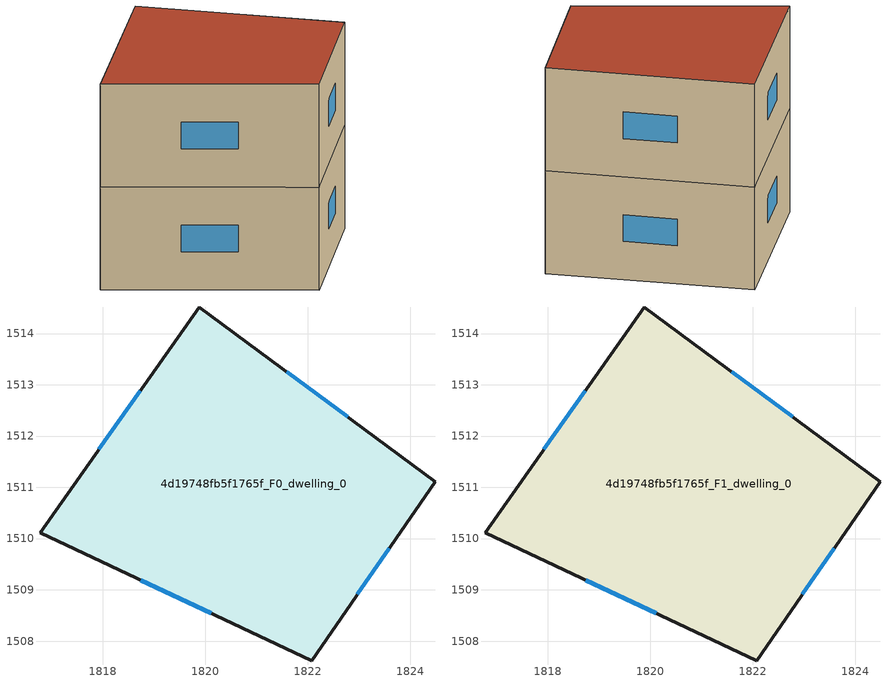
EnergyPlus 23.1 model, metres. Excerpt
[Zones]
4d19748fb5f1765f_F0_dwelling_0
 floor ground (EU_floor_Construction): 1824.48,1511.11 1822.08,1507.61 1816.78,1510.12 1819.88,1514.52 z0
 wall outside (EU_wall_Construction): 1819.88,1514.52 1816.78,1510.12 1822.08,1507.61 1824.48,1511.11 1819.88,1514.52 z0:3
 window (EU_Window_Construction): 1818.73,1512.89 1817.93,1511.75 / 1822.78,1512.37 1821.59,1513.26 / 1822.97,1508.91 1823.59,1509.82 / 1818.74,1509.19 1820.11,1508.54 z1.11:1.89
4d19748fb5f1765f_F1_dwelling_0
 floor to 4d19748fb5f1765f_F0_dwelling_0 (EU_floor_Construction): 1824.48,1511.11 1822.08,1507.61 1816.78,1510.12 1819.88,1514.52 z3
 wall outside (EU_wall_Construction): 1819.88,1514.52 1816.78,1510.12 1822.08,1507.61 1824.48,1511.11 1819.88,1514.52 z3:6
 window (EU_Window_Construction): 1818.73,1512.89 1817.93,1511.75 / 1822.78,1512.37 1821.59,1513.26 / 1822.97,1508.91 1823.59,1509.82 / 1818.74,1509.19 1820.11,1508.54 z4.11:4.89
 roof outside (EU_roof_Construction): 1822.08,1507.61 1824.48,1511.11 1819.88,1514.52 1816.78,1510.12 z6
[Building]
EU S2 Campaign: North Axis=0; Terrain=City; Solar Distribution=FullExterior
[Site:Location]
Lyon-Bron: Latitude=45.75; Longitude=5; Time Zone=1; Elevation=198
[SizingPeriod:WeatherFileDays]
AnnualSizingPeriod: Begin Month=1; Begin Day of Month=1; End Month=12; End Day of Month=31; Day of Week for Start Day=Monday; Use Weather File Daylight Saving Period=No; Use Weather File Rain and Snow Indicators=No
[MATERIAL]
EU_InternalMass_Material: Roughness=MediumRough; Thickness=0.1; Conductivity=1; Density=1800; Specific Heat=900; Thermal Absorptance=0.9; Solar Absorptance=0.7; Visible Absorptance=0.7
[MATERIAL:NOMASS] Roughness=MediumRough; Thermal Absorptance=0.9; Solar Absorptance=0.7; Visible Absorptance=0.7
Name | Thermal Resistance
EU_wall_NoMass | 0.745955
EU_roof_NoMass | 1.03814
EU_floor_NoMass | 0.531915
[WINDOWMATERIAL:SIMPLEGLAZINGSYSTEM]
EU_Window_SimpleGlazing: UFactor=3.88; Solar Heat Gain Coefficient=0.83; Visible Transmittance=0.83
[CONSTRUCTION]
EU_wall_Construction: EU_wall_NoMass
EU_roof_Construction: EU_roof_NoMass
EU_floor_Construction: EU_floor_NoMass
EU_Window_Construction: EU_Window_SimpleGlazing
EU_InternalMass_Construction: EU_InternalMass_Material
[ZONE] Type=1; Multiplier=1; Ceiling Height=autocalculate; Floor Area=autocalculate; Part of Total Floor Area=Yes
Name | Volume
4d19748fb5f1765f_F0_dwelling_0 | 83.0977
4d19748fb5f1765f_F1_dwelling_0 | 83.0984
[INTERNALMASS] Construction=EU_InternalMass_Construction; Surface Area=27.6993
Name | Zone or ZoneList
4d19748fb5f1765f_F0_dwelling_0_EU_InternalMass | 4d19748fb5f1765f_F0_dwelling_0
4d19748fb5f1765f_F1_dwelling_0_EU_InternalMass | 4d19748fb5f1765f_F1_dwelling_0
[OTHEREQUIPMENT] Fuel Type=Electricity; Design Level Calculation Method=Watts/Area; Power per Zone Floor Area=1; Fraction Latent=0; Fraction Radiant=0; Fraction Lost=0; Carbon Dioxide Generation Rate=0; EndUse Subcategory=EU_Step8_InternalGains
Name | Zone or ZoneList or Space or SpaceList | Schedule
EU_Step8_InternalGain_4d19748fb5f1765f_F0_dwelling_0_f000 | 4d19748fb5f1765f_F0_dwelling_0 | EU_Step8_GainSchedule_4d19748fb5f1765f_F0_dwelling_0_f000
EU_Step8_InternalGain_4d19748fb5f1765f_F1_dwelling_0_f000 | 4d19748fb5f1765f_F1_dwelling_0 | EU_Step8_GainSchedule_4d19748fb5f1765f_F1_dwelling_0_f000
[ZONEVENTILATION:DESIGNFLOWRATE] Schedule=EU_AlwaysOn; Design Flow Rate Calculation Method=AirChanges/Hour; Air Changes per Hour=0.64; Ventilation Type=Natural; Fan Pressure Rise=0; Fan Total Efficiency=1; Constant Term Coefficient=1; Temperature Term Coefficient=0; Velocity Term Coefficient=0; Velocity Squared Term Coefficient=0; Minimum Indoor Temperature=-100; Maximum Indoor Temperature=100; Delta Temperature=-100; Minimum Outdoor Temperature=-100; Maximum Outdoor Temperature=100; Maximum Wind Speed=40
Name | Zone or ZoneList or Space or SpaceList
EU_ConstantAir_4d19748fb5f1765f_F0_dwelling_0 | 4d19748fb5f1765f_F0_dwelling_0
EU_ConstantAir_4d19748fb5f1765f_F1_dwelling_0 | 4d19748fb5f1765f_F1_dwelling_0
[HVACTEMPLATE:THERMOSTAT] Constant Heating Setpoint=20; Constant Cooling Setpoint=50
EU_HeatOnly_4d19748fb5f1765f_F0_dwelling_0; EU_HeatOnly_4d19748fb5f1765f_F1_dwelling_0
[HVACTEMPLATE:ZONE:IDEALLOADSAIRSYSTEM] System Availability Schedule=EU_AlwaysOn; Maximum Heating Supply Air Temperature=50; Minimum Cooling Supply Air Temperature=13; Maximum Heating Supply Air Humidity Ratio=0.0156; Minimum Cooling Supply Air Humidity Ratio=0.0077; Heating Limit=NoLimit; Cooling Limit=NoLimit; Heating Availability Schedule=EU_AlwaysOn; Cooling Availability Schedule=EU_CoolingOff; Dehumidification Control Type=ConstantSensibleHeatRatio; Cooling Sensible Heat Ratio=0.7; Dehumidification Setpoint=60; Humidification Control Type=None; Humidification Setpoint=30; Outdoor Air Method=None; Outdoor Air Flow Rate per Person=0.00944; Outdoor Air Flow Rate per Zone Floor Area=0; Outdoor Air Flow Rate per Zone=0; Demand Controlled Ventilation Type=None; Outdoor Air Economizer Type=NoEconomizer; Heat Recovery Type=None; Sensible Heat Recovery Effectiveness=0.7; Latent Heat Recovery Effectiveness=0.65
Name | Template Thermostat
4d19748fb5f1765f_F0_dwelling_0 | EU_HeatOnly_4d19748fb5f1765f_F0_dwelling_0
4d19748fb5f1765f_F1_dwelling_0 | EU_HeatOnly_4d19748fb5f1765f_F1_dwelling_0
[SIZING:ZONE] Zone Cooling Design Supply Air Temperature Input Method=SupplyAirTemperature; Zone Cooling Design Supply Air Temperature=13; Zone Heating Design Supply Air Temperature Input Method=SupplyAirTemperature; Zone Heating Design Supply Air Temperature=50; Zone Cooling Design Supply Air Humidity Ratio=0.008; Zone Heating Design Supply Air Humidity Ratio=0.008; Cooling Design Air Flow Method=DesignDay; Cooling Design Air Flow Rate=0; Cooling Minimum Air Flow per Zone Floor Area=0.000762; Cooling Minimum Air Flow=0; Cooling Minimum Air Flow Fraction=0.2; Heating Design Air Flow Method=DesignDay; Heating Design Air Flow Rate=0; Heating Maximum Air Flow per Zone Floor Area=0.002032; Heating Maximum Air Flow=0.141576; Heating Maximum Air Flow Fraction=0.3; Account for Dedicated Outdoor Air System=No; Dedicated Outdoor Air System Control Strategy=NeutralSupplyAir; Dedicated Outdoor Air Low Setpoint Temperature for Design=autosize; Dedicated Outdoor Air High Setpoint Temperature for Design=autosize; Zone Load Sizing Method=Sensible Load Only No Latent Load; Zone Latent Cooling Design Supply Air Humidity Ratio Input Method=HumidityRatioDifference; Zone Cooling Design Supply Air Humidity Ratio Difference=0.005; Zone Latent Heating Design Supply Air Humidity Ratio Input Method=HumidityRatioDifference; Zone Humidification Design Supply Air Humidity Ratio Difference=0.005
4d19748fb5f1765f_F0_dwelling_0; 4d19748fb5f1765f_F1_dwelling_0
[SCHEDULE:CONSTANT]
Name | Hourly Value
EU_AlwaysOn | 1
EU_CoolingOff | 0
[SCHEDULE:FILE] Column Number=1; Rows to Skip at Top=0; Number of Hours of Data=8760; Column Separator=Comma; Interpolate to Timestep=No; Minutes per Item=60; Adjust Schedule for Daylight Savings=Yes
Name | File
EU_Step8_GainSchedule_4d19748fb5f1765f_F0_dwelling_0_f000 | ../../schedules/4d19748fb5f1765f/4d19748fb5f1765f_F0_dwelling_0_f000_gain.csv
EU_Step8_GainSchedule_4d19748fb5f1765f_F1_dwelling_0_f000 | ../../schedules/4d19748fb5f1765f/4d19748fb5f1765f_F1_dwelling_0_f000_gain.csv
